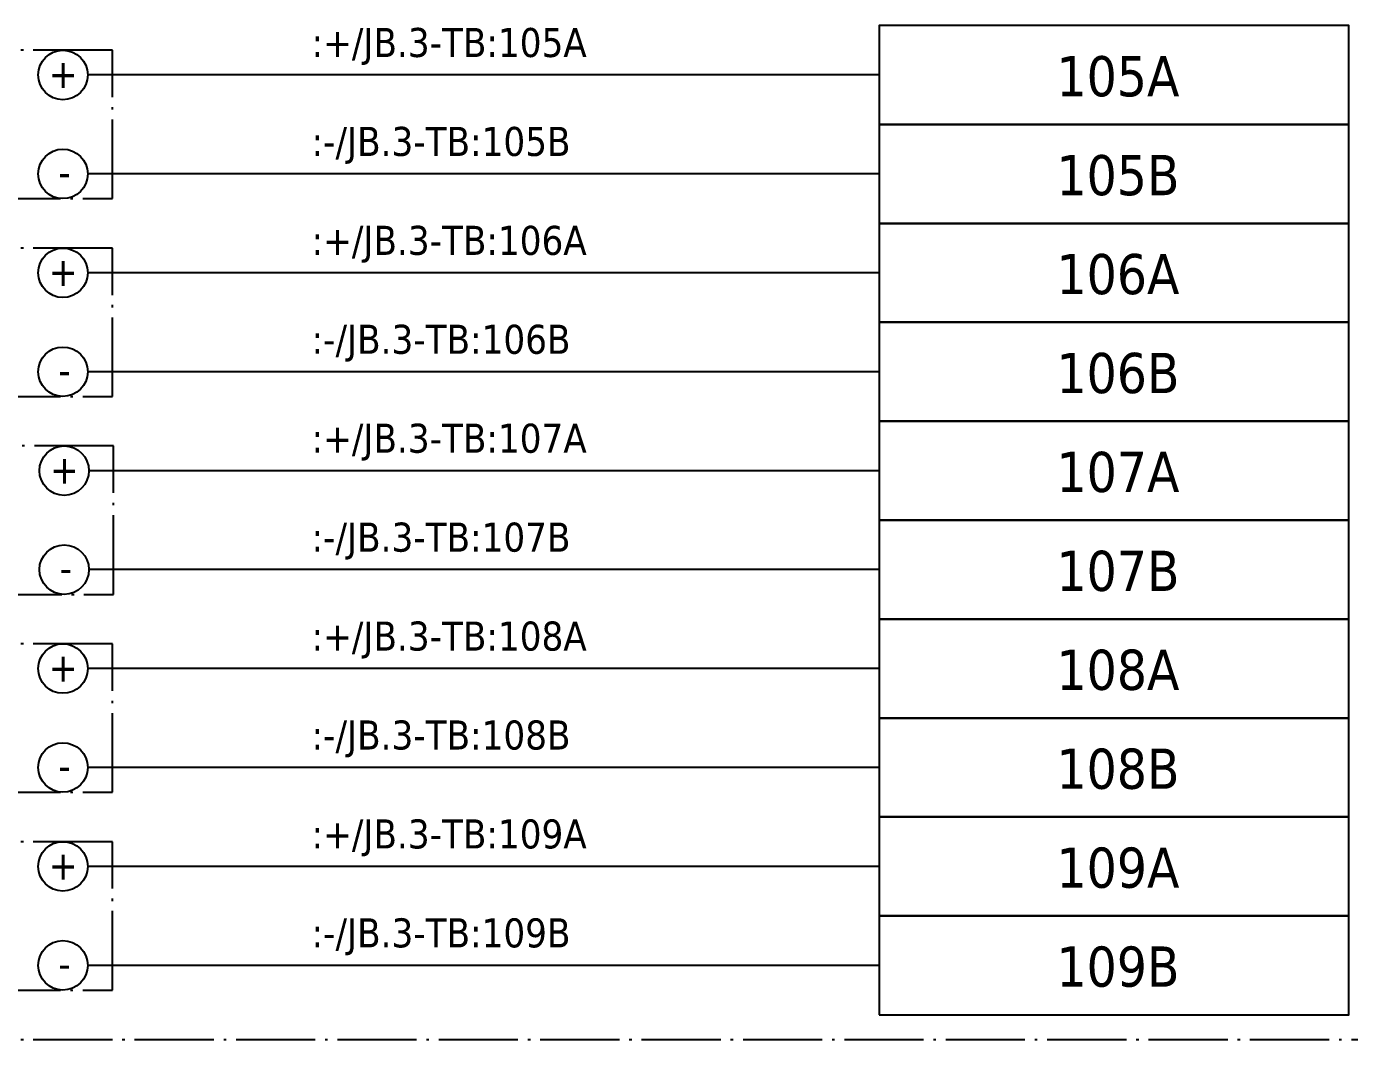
# Model space of a CAD drawing. Header units: millimetres. Extents: x 0 to 1792788, y -13 to 262234.
# Drawn here: x 35.5 to 89, y 142 to 183 of the extents above; entities that cross this region are included whole.
import ezdxf
from ezdxf.enums import TextEntityAlignment as Align

# ---------------------------------------------------------------- set-up
doc = ezdxf.new("R2010")
doc.units = ezdxf.units.MM
doc.linetypes.add('EPL_DASHDOT', pattern=[1, 0.8, -0.1, 0, -0.1])
for name, color, linetype, lineweight in [('EPLAN300', 5, 'Continuous', 25), ('EPLAN302', 5, 'Continuous', 25), ('EPLAN307', 134, 'EPL_DASHDOT', 25), ('EPLAN311', 7, 'Continuous', 25), ('EPLAN400', 5, 'Continuous', 35), ('EPLAN405', 7, 'Continuous', 25), ('EPLAN421', 5, 'Continuous', 35), ('EPLAN433', 251, 'Continuous', 35), ('EPLAN500', 7, 'Continuous', 35), ('EPLAN501', 7, 'Continuous', 35), ('EPLAN502', 7, 'Continuous', 35), ('EPLAN503', 7, 'Continuous', 35), ('EPLAN504', 7, 'Continuous', 35)]:
    doc.layers.add(name, color=color, linetype=linetype, lineweight=lineweight)
doc.styles.add('Tahoma', font='')
doc.styles.get('Tahoma').set_extended_font_data('Tahoma')

# ---------------------------------------------------------------- blocks, each defined once
blk = doc.blocks.new('EPLSYM_LibrarySPECIAL_en_US_Symbol427_Variant5_Placement1_88')
at = {"layer": 'EPLAN421', "color": 5, "style": 'Tahoma'}
for tag, p in [('17_20029[1]', (-0.9525, 3.335)), ('17_20029[2]', (20.0025, 3.335))]:
    blk.add_attdef(tag, text='', height=1.1739, dxfattribs=at).set_placement(p, align=Align.BOTTOM_RIGHT)
at = {"layer": 'EPLAN433', "color": 251, "style": 'Tahoma'}
blk.add_attdef('17_20406_1', text='', height=1.6254, dxfattribs=at).set_placement((0.9525, 1.5875), align=Align.BOTTOM_RIGHT)
blk.add_attdef('17_20406', text='', height=1.6254, dxfattribs=at).set_placement((0.9525, 1.5875), align=Align.BOTTOM_LEFT)
blk = doc.blocks.new('EPLSYM_LibrarySPECIAL_en_US_Symbol427_Variant5_Placement1_89')
at = {"layer": 'EPLAN421', "color": 5, "style": 'Tahoma'}
for tag, p in [('17_20029[1]', (-0.9525, 3.335)), ('17_20029[2]', (20.0025, 3.335))]:
    blk.add_attdef(tag, text='', height=1.1739, dxfattribs=at).set_placement(p, align=Align.BOTTOM_RIGHT)
at = {"layer": 'EPLAN433', "color": 251, "style": 'Tahoma'}
blk.add_attdef('17_20406_1', text='', height=1.6254, dxfattribs=at).set_placement((0.9525, 1.5875), align=Align.BOTTOM_RIGHT)
blk.add_attdef('17_20406', text='', height=1.6254, dxfattribs=at).set_placement((0.9525, 1.5875), align=Align.BOTTOM_LEFT)
blk = doc.blocks.new('EPLSYM_LibrarySPECIAL_en_US_Symbol427_Variant5_Placement1_90')
at = {"layer": 'EPLAN421', "color": 5, "style": 'Tahoma'}
for tag, p in [('17_20029[1]', (-0.9525, 3.335)), ('17_20029[2]', (20.0025, 3.335))]:
    blk.add_attdef(tag, text='', height=1.1739, dxfattribs=at).set_placement(p, align=Align.BOTTOM_RIGHT)
at = {"layer": 'EPLAN433', "color": 251, "style": 'Tahoma'}
blk.add_attdef('17_20406_1', text='', height=1.6254, dxfattribs=at).set_placement((0.9525, 1.5875), align=Align.BOTTOM_RIGHT)
blk.add_attdef('17_20406', text='', height=1.6254, dxfattribs=at).set_placement((0.9525, 1.5875), align=Align.BOTTOM_LEFT)
blk = doc.blocks.new('EPLSYM_LibrarySPECIAL_en_US_Symbol427_Variant5_Placement1_91')
at = {"layer": 'EPLAN421', "color": 5, "style": 'Tahoma'}
for tag, p in [('17_20029[1]', (-0.9525, 3.335)), ('17_20029[2]', (20.0025, 3.335))]:
    blk.add_attdef(tag, text='', height=1.1739, dxfattribs=at).set_placement(p, align=Align.BOTTOM_RIGHT)
at = {"layer": 'EPLAN433', "color": 251, "style": 'Tahoma'}
blk.add_attdef('17_20406_1', text='', height=1.6254, dxfattribs=at).set_placement((0.9525, 1.5875), align=Align.BOTTOM_RIGHT)
blk.add_attdef('17_20406', text='', height=1.6254, dxfattribs=at).set_placement((0.9525, 1.5875), align=Align.BOTTOM_LEFT)
blk = doc.blocks.new('EPLSYM_LibrarySPECIAL_en_US_Symbol427_Variant5_Placement1_92')
at = {"layer": 'EPLAN421', "color": 5, "style": 'Tahoma'}
for tag, p in [('17_20029[1]', (-0.9525, 3.335)), ('17_20029[2]', (20.0025, 3.335))]:
    blk.add_attdef(tag, text='', height=1.1739, dxfattribs=at).set_placement(p, align=Align.BOTTOM_RIGHT)
at = {"layer": 'EPLAN433', "color": 251, "style": 'Tahoma'}
blk.add_attdef('17_20406_1', text='', height=1.6254, dxfattribs=at).set_placement((0.9525, 1.5875), align=Align.BOTTOM_RIGHT)
blk.add_attdef('17_20406', text='', height=1.6254, dxfattribs=at).set_placement((0.9525, 1.5875), align=Align.BOTTOM_LEFT)
blk = doc.blocks.new('EPLSYM_LibrarySPECIAL_en_US_Symbol427_Variant5_Placement1_93')
at = {"layer": 'EPLAN421', "color": 5, "style": 'Tahoma'}
for tag, p in [('17_20029[1]', (-0.9525, 3.335)), ('17_20029[2]', (20.0025, 3.335))]:
    blk.add_attdef(tag, text='', height=1.1739, dxfattribs=at).set_placement(p, align=Align.BOTTOM_RIGHT)
at = {"layer": 'EPLAN433', "color": 251, "style": 'Tahoma'}
blk.add_attdef('17_20406_1', text='', height=1.6254, dxfattribs=at).set_placement((0.9525, 1.5875), align=Align.BOTTOM_RIGHT)
blk.add_attdef('17_20406', text='', height=1.6254, dxfattribs=at).set_placement((0.9525, 1.5875), align=Align.BOTTOM_LEFT)
blk = doc.blocks.new('EPLSYM_LibrarySPECIAL_en_US_Symbol427_Variant5_Placement1_94')
at = {"layer": 'EPLAN421', "color": 5, "style": 'Tahoma'}
for tag, p in [('17_20029[1]', (-0.9525, 3.335)), ('17_20029[2]', (20.0025, 3.335))]:
    blk.add_attdef(tag, text='', height=1.1739, dxfattribs=at).set_placement(p, align=Align.BOTTOM_RIGHT)
at = {"layer": 'EPLAN433', "color": 251, "style": 'Tahoma'}
blk.add_attdef('17_20406_1', text='', height=1.6254, dxfattribs=at).set_placement((0.9525, 1.5875), align=Align.BOTTOM_RIGHT)
blk.add_attdef('17_20406', text='', height=1.6254, dxfattribs=at).set_placement((0.9525, 1.5875), align=Align.BOTTOM_LEFT)
blk = doc.blocks.new('EPLSYM_LibrarySPECIAL_en_US_Symbol427_Variant5_Placement1_95')
at = {"layer": 'EPLAN421', "color": 5, "style": 'Tahoma'}
for tag, p in [('17_20029[1]', (-0.9525, 3.335)), ('17_20029[2]', (20.0025, 3.335))]:
    blk.add_attdef(tag, text='', height=1.1739, dxfattribs=at).set_placement(p, align=Align.BOTTOM_RIGHT)
at = {"layer": 'EPLAN433', "color": 251, "style": 'Tahoma'}
blk.add_attdef('17_20406_1', text='', height=1.6254, dxfattribs=at).set_placement((0.9525, 1.5875), align=Align.BOTTOM_RIGHT)
blk.add_attdef('17_20406', text='', height=1.6254, dxfattribs=at).set_placement((0.9525, 1.5875), align=Align.BOTTOM_LEFT)
blk = doc.blocks.new('EPLSYM_LibrarySPECIAL_en_US_Symbol427_Variant5_Placement1_96')
at = {"layer": 'EPLAN421', "color": 5, "style": 'Tahoma'}
for tag, p in [('17_20029[1]', (-0.9525, 3.335)), ('17_20029[2]', (20.0025, 3.335))]:
    blk.add_attdef(tag, text='', height=1.1739, dxfattribs=at).set_placement(p, align=Align.BOTTOM_RIGHT)
at = {"layer": 'EPLAN433', "color": 251, "style": 'Tahoma'}
blk.add_attdef('17_20406_1', text='', height=1.6254, dxfattribs=at).set_placement((0.9525, 1.5875), align=Align.BOTTOM_RIGHT)
blk.add_attdef('17_20406', text='', height=1.6254, dxfattribs=at).set_placement((0.9525, 1.5875), align=Align.BOTTOM_LEFT)
blk = doc.blocks.new('EPLSYM_LibrarySPECIAL_en_US_Symbol427_Variant5_Placement1_97')
at = {"layer": 'EPLAN421', "color": 5, "style": 'Tahoma'}
for tag, p in [('17_20029[1]', (-0.9525, 3.335)), ('17_20029[2]', (20.0025, 3.335))]:
    blk.add_attdef(tag, text='', height=1.1739, dxfattribs=at).set_placement(p, align=Align.BOTTOM_RIGHT)
at = {"layer": 'EPLAN433', "color": 251, "style": 'Tahoma'}
blk.add_attdef('17_20406_1', text='', height=1.6254, dxfattribs=at).set_placement((0.9525, 1.5875), align=Align.BOTTOM_RIGHT)
blk.add_attdef('17_20406', text='', height=1.6254, dxfattribs=at).set_placement((0.9525, 1.5875), align=Align.BOTTOM_LEFT)
blk = doc.blocks.new('EPLSYM_LibrarySPECIAL_Symbol2_Variant0_Placement1')
at = {"layer": 'EPLAN307', "lineweight": 25, "ltscale": 4}
blk.add_lwpolyline([(0, -6), (34, -6), (34, 0), (0, 0)], close=True, dxfattribs=at)
at = {"layer": 'EPLAN400', "color": 5, "style": 'Tahoma'}
blk.add_attdef('88_20010', text='', height=2.2575, dxfattribs=at).set_placement((-1.5, -0.9515), align=Align.TOP_RIGHT)
at = {"layer": 'EPLAN500', "color": 7, "style": 'Tahoma'}
blk.add_attdef('88_20027', text='', height=1.6254, dxfattribs=at).set_placement((-1.5, -4.57508), align=Align.TOP_RIGHT)
at = {"layer": 'EPLAN501', "color": 7, "style": 'Tahoma'}
blk.add_attdef('88_20011', text='', height=1.6254, dxfattribs=at).set_placement((-1.5, -9.97508), align=Align.TOP_RIGHT)
at = {"layer": 'EPLAN502', "color": 7, "style": 'Tahoma'}
blk.add_attdef('88_20025', text='', height=1.6254, dxfattribs=at).set_placement((-1.5, -12.67508), align=Align.TOP_RIGHT)
at = {"layer": 'EPLAN503', "color": 7, "style": 'Tahoma'}
blk.add_attdef('88_20024', text='', height=1.6254, dxfattribs=at).set_placement((-1.5, -15.37508), align=Align.TOP_RIGHT)
at = {"layer": 'EPLAN504', "color": 7, "style": 'Tahoma'}
blk.add_attdef('88_20901[1]', text='', height=1.6254, dxfattribs=at).set_placement((-1.5, -7.27508), align=Align.TOP_RIGHT)
blk = doc.blocks.new('EPLSYM_LibrarySPECIAL_Symbol17_Variant3_Placement1')
at = {"layer": 'EPLAN302', "lineweight": 25, "ltscale": 4}
blk.add_line((4, 0), (1, 0), dxfattribs=at)
blk.add_circle((0, 0), 1, dxfattribs=at)
at = {"layer": 'EPLAN421', "color": 5, "style": 'Tahoma'}
blk.add_attdef('17_20039', text='', height=1.174, dxfattribs=at).set_placement((3, 1), align=Align.BOTTOM_RIGHT)
blk = doc.blocks.new('EPLSYM_LibrarySPECIAL_Symbol2_Variant0_Placement1_1')
at = {"layer": 'EPLAN307', "lineweight": 25, "ltscale": 4}
blk.add_lwpolyline([(0, -6), (34, -6), (34, 0), (0, 0)], close=True, dxfattribs=at)
at = {"layer": 'EPLAN400', "color": 5, "style": 'Tahoma'}
blk.add_attdef('88_20010', text='', height=2.2575, dxfattribs=at).set_placement((-1.5, -0.9515), align=Align.TOP_RIGHT)
at = {"layer": 'EPLAN500', "color": 7, "style": 'Tahoma'}
blk.add_attdef('88_20027', text='', height=1.6254, dxfattribs=at).set_placement((-1.5, -4.57508), align=Align.TOP_RIGHT)
at = {"layer": 'EPLAN501', "color": 7, "style": 'Tahoma'}
blk.add_attdef('88_20011', text='', height=1.6254, dxfattribs=at).set_placement((-1.5, -9.97508), align=Align.TOP_RIGHT)
at = {"layer": 'EPLAN502', "color": 7, "style": 'Tahoma'}
blk.add_attdef('88_20025', text='', height=1.6254, dxfattribs=at).set_placement((-1.5, -12.67508), align=Align.TOP_RIGHT)
at = {"layer": 'EPLAN503', "color": 7, "style": 'Tahoma'}
blk.add_attdef('88_20024', text='', height=1.6254, dxfattribs=at).set_placement((-1.5, -15.37508), align=Align.TOP_RIGHT)
at = {"layer": 'EPLAN504', "color": 7, "style": 'Tahoma'}
blk.add_attdef('88_20901[1]', text='', height=1.6254, dxfattribs=at).set_placement((-1.5, -7.27508), align=Align.TOP_RIGHT)
blk = doc.blocks.new('EPLSYM_LibrarySPECIAL_Symbol2_Variant0_Placement1_2')
at = {"layer": 'EPLAN307', "lineweight": 25, "ltscale": 4}
blk.add_lwpolyline([(0, -6), (34, -6), (34, 0), (0, 0)], close=True, dxfattribs=at)
at = {"layer": 'EPLAN400', "color": 5, "style": 'Tahoma'}
blk.add_attdef('88_20010', text='', height=2.2575, dxfattribs=at).set_placement((-1.5, -0.9515), align=Align.TOP_RIGHT)
at = {"layer": 'EPLAN500', "color": 7, "style": 'Tahoma'}
blk.add_attdef('88_20027', text='', height=1.6254, dxfattribs=at).set_placement((-1.5, -4.57508), align=Align.TOP_RIGHT)
at = {"layer": 'EPLAN501', "color": 7, "style": 'Tahoma'}
blk.add_attdef('88_20011', text='', height=1.6254, dxfattribs=at).set_placement((-1.5, -9.97508), align=Align.TOP_RIGHT)
at = {"layer": 'EPLAN502', "color": 7, "style": 'Tahoma'}
blk.add_attdef('88_20025', text='', height=1.6254, dxfattribs=at).set_placement((-1.5, -12.67508), align=Align.TOP_RIGHT)
at = {"layer": 'EPLAN503', "color": 7, "style": 'Tahoma'}
blk.add_attdef('88_20024', text='', height=1.6254, dxfattribs=at).set_placement((-1.5, -15.37508), align=Align.TOP_RIGHT)
at = {"layer": 'EPLAN504', "color": 7, "style": 'Tahoma'}
blk.add_attdef('88_20901[1]', text='', height=1.6254, dxfattribs=at).set_placement((-1.5, -7.27508), align=Align.TOP_RIGHT)
blk = doc.blocks.new('EPLSYM_LibrarySPECIAL_Symbol2_Variant0_Placement1_15')
at = {"layer": 'EPLAN307', "lineweight": 25, "ltscale": 4}
blk.add_lwpolyline([(0, -6), (34, -6), (34, 0), (0, 0)], close=True, dxfattribs=at)
at = {"layer": 'EPLAN400', "color": 5, "style": 'Tahoma'}
blk.add_attdef('88_20010', text='', height=2.2575, dxfattribs=at).set_placement((-1.5, -0.9515), align=Align.TOP_RIGHT)
at = {"layer": 'EPLAN500', "color": 7, "style": 'Tahoma'}
blk.add_attdef('88_20027', text='', height=1.6254, dxfattribs=at).set_placement((-1.5, -4.57508), align=Align.TOP_RIGHT)
at = {"layer": 'EPLAN501', "color": 7, "style": 'Tahoma'}
blk.add_attdef('88_20011', text='', height=1.6254, dxfattribs=at).set_placement((-1.5, -9.97508), align=Align.TOP_RIGHT)
at = {"layer": 'EPLAN502', "color": 7, "style": 'Tahoma'}
blk.add_attdef('88_20025', text='', height=1.6254, dxfattribs=at).set_placement((-1.5, -12.67508), align=Align.TOP_RIGHT)
at = {"layer": 'EPLAN503', "color": 7, "style": 'Tahoma'}
blk.add_attdef('88_20024', text='', height=1.6254, dxfattribs=at).set_placement((-1.5, -15.37508), align=Align.TOP_RIGHT)
at = {"layer": 'EPLAN504', "color": 7, "style": 'Tahoma'}
blk.add_attdef('88_20901[1]', text='', height=1.6254, dxfattribs=at).set_placement((-1.5, -7.27508), align=Align.TOP_RIGHT)
blk = doc.blocks.new('EPLSYM_LibrarySPECIAL_Symbol2_Variant0_Placement1_16')
at = {"layer": 'EPLAN307', "lineweight": 25, "ltscale": 4}
blk.add_lwpolyline([(0, -6), (34, -6), (34, 0), (0, 0)], close=True, dxfattribs=at)
at = {"layer": 'EPLAN400', "color": 5, "style": 'Tahoma'}
blk.add_attdef('88_20010', text='', height=2.2575, dxfattribs=at).set_placement((-1.5, -0.9515), align=Align.TOP_RIGHT)
at = {"layer": 'EPLAN500', "color": 7, "style": 'Tahoma'}
blk.add_attdef('88_20027', text='', height=1.6254, dxfattribs=at).set_placement((-1.5, -4.57508), align=Align.TOP_RIGHT)
at = {"layer": 'EPLAN501', "color": 7, "style": 'Tahoma'}
blk.add_attdef('88_20011', text='', height=1.6254, dxfattribs=at).set_placement((-1.5, -9.97508), align=Align.TOP_RIGHT)
at = {"layer": 'EPLAN502', "color": 7, "style": 'Tahoma'}
blk.add_attdef('88_20025', text='', height=1.6254, dxfattribs=at).set_placement((-1.5, -12.67508), align=Align.TOP_RIGHT)
at = {"layer": 'EPLAN503', "color": 7, "style": 'Tahoma'}
blk.add_attdef('88_20024', text='', height=1.6254, dxfattribs=at).set_placement((-1.5, -15.37508), align=Align.TOP_RIGHT)
at = {"layer": 'EPLAN504', "color": 7, "style": 'Tahoma'}
blk.add_attdef('88_20901[1]', text='', height=1.6254, dxfattribs=at).set_placement((-1.5, -7.27508), align=Align.TOP_RIGHT)
blk = doc.blocks.new('EPLSYM_LibrarySPECIAL_Symbol308_Variant0_Placement0')
at = {"layer": 'EPLAN405', "color": 7, "style": 'Tahoma'}
for tag, p in [('17_31011', (1.5, 6.35)), ('17_31002', (1.5, 0.5))]:
    blk.add_attdef(tag, text='', height=1.174, dxfattribs=at).set_placement(p, align=Align.BOTTOM_LEFT)
for tag, p in [('17_31004', (1.5, 4.4)), ('17_31003', (1.5, 2.45))]:
    blk.add_attdef(tag, p, '', height=1.174, dxfattribs=at)
blk = doc.blocks.new('EPLSYM_LibrarySPECIAL_Symbol2_Variant0_Placement1_17')
at = {"layer": 'EPLAN307', "lineweight": 25, "ltscale": 4}
blk.add_lwpolyline([(0, -142), (119, -142), (119, 0), (0, 0)], close=True, dxfattribs=at)
at = {"layer": 'EPLAN400', "color": 5, "style": 'Tahoma'}
blk.add_attdef('88_20010', text='', height=2.2575, dxfattribs=at).set_placement((-1.5, -0.9515), align=Align.TOP_RIGHT)
at = {"layer": 'EPLAN500', "color": 7, "style": 'Tahoma'}
blk.add_attdef('88_20027', text='', height=1.6254, dxfattribs=at).set_placement((-1.5, -4.57508), align=Align.TOP_RIGHT)
at = {"layer": 'EPLAN501', "color": 7, "style": 'Tahoma'}
blk.add_attdef('88_20011', text='', height=1.6254, dxfattribs=at).set_placement((-1.5, -9.97508), align=Align.TOP_RIGHT)
at = {"layer": 'EPLAN502', "color": 7, "style": 'Tahoma'}
blk.add_attdef('88_20025', text='', height=1.6254, dxfattribs=at).set_placement((-1.5, -12.67508), align=Align.TOP_RIGHT)
at = {"layer": 'EPLAN503', "color": 7, "style": 'Tahoma'}
blk.add_attdef('88_20024', text='', height=1.6254, dxfattribs=at).set_placement((-1.5, -15.37508), align=Align.TOP_RIGHT)
at = {"layer": 'EPLAN504', "color": 7, "style": 'Tahoma'}
blk.add_attdef('88_20901[1]', text='', height=1.6254, dxfattribs=at).set_placement((-1.5, -7.27508), align=Align.TOP_RIGHT)

msp = doc.modelspace()

# ---------------------------------------------------------------- linework, layer by layer
at = {"layer": 'EPLAN300', "lineweight": 25, "ltscale": 4}
for points in [[(70, 179), (89, 179), (89, 183), (70, 183)], [(70, 175), (89, 175), (89, 179), (70, 179)], [(70, 171), (89, 171), (89, 175), (70, 175)], [(70, 167), (89, 167), (89, 171), (70, 171)], [(70, 163), (89, 163), (89, 167), (70, 167)], [(70, 159), (89, 159), (89, 163), (70, 163)], [(70, 155), (89, 155), (89, 159), (70, 159)], [(70, 151), (89, 151), (89, 155), (70, 155)], [(70, 147), (89, 147), (89, 151), (70, 151)], [(70, 143), (89, 143), (89, 147), (70, 147)]]:
    msp.add_lwpolyline(points, close=True, dxfattribs=at)
at = {"layer": 'EPLAN311', "ltscale": 4}
for p, q in [((70, 181), (39, 181)), ((70, 177), (39, 177)), ((70, 173), (39, 173)), ((70, 169), (39, 169)), ((70, 165), (39.05, 165)), ((70, 161), (39.05, 161)), ((70, 157), (39, 157)), ((70, 153), (39, 153)), ((70, 149), (39, 149)), ((70, 145), (39, 145))]:
    msp.add_line(p, q, dxfattribs=at)

# ---------------------------------------------------------------- block references
for name, p in [('EPLSYM_LibrarySPECIAL_Symbol2_Variant0_Placement1_17', (3, 284)), ('EPLSYM_LibrarySPECIAL_Symbol2_Variant0_Placement1_15', (5, 182)), ('EPLSYM_LibrarySPECIAL_Symbol2_Variant0_Placement1_16', (5, 174)), ('EPLSYM_LibrarySPECIAL_Symbol2_Variant0_Placement1', (5.05, 166)), ('EPLSYM_LibrarySPECIAL_Symbol2_Variant0_Placement1_1', (5, 158)), ('EPLSYM_LibrarySPECIAL_Symbol2_Variant0_Placement1_2', (5, 150))]:
    msp.add_blockref(name, p)
ref = msp.add_blockref('EPLSYM_LibrarySPECIAL_Symbol308_Variant0_Placement0', (47, 181))
ref.add_attrib('17_31011', ':+/JB.3-TB:105A', dxfattribs={"layer": 'EPLAN405', "color": 7, "height": 1.1739, "style": 'Tahoma'}).set_placement((47.055, 181.374), align=Align.BOTTOM_LEFT)
ref = msp.add_blockref('EPLSYM_LibrarySPECIAL_Symbol17_Variant3_Placement1', (37, 181))
ref.add_attrib('17_20039', '+', dxfattribs={"layer": 'EPLAN421', "color": 5, "height": 1.174, "style": 'Tahoma'}).set_placement((37.591, 180.117), align=Align.BOTTOM_RIGHT)
ref = msp.add_blockref('EPLSYM_LibrarySPECIAL_en_US_Symbol427_Variant5_Placement1_88', (70, 181))
ref.add_attrib('17_20011', '105A', dxfattribs={"layer": 'EPLAN501', "color": 7, "height": 1.6254, "style": 'Tahoma'}).set_placement((79.661, 179.65), align=Align.BOTTOM_CENTER)
ref = msp.add_blockref('EPLSYM_LibrarySPECIAL_Symbol308_Variant0_Placement0', (47, 177))
ref.add_attrib('17_31011', ':-/JB.3-TB:105B', dxfattribs={"layer": 'EPLAN405', "color": 7, "height": 1.1739, "style": 'Tahoma'}).set_placement((47.055, 177.374), align=Align.BOTTOM_LEFT)
ref = msp.add_blockref('EPLSYM_LibrarySPECIAL_Symbol17_Variant3_Placement1', (37, 177))
ref.add_attrib('17_20039', '-', dxfattribs={"layer": 'EPLAN421', "color": 5, "height": 1.174, "style": 'Tahoma'}).set_placement((37.316, 176.132), align=Align.BOTTOM_RIGHT)
ref = msp.add_blockref('EPLSYM_LibrarySPECIAL_en_US_Symbol427_Variant5_Placement1_89', (70, 177))
ref.add_attrib('17_20011', '105B', dxfattribs={"layer": 'EPLAN501', "color": 7, "height": 1.6254, "style": 'Tahoma'}).set_placement((79.661, 175.65), align=Align.BOTTOM_CENTER)
ref = msp.add_blockref('EPLSYM_LibrarySPECIAL_Symbol308_Variant0_Placement0', (47, 173))
ref.add_attrib('17_31011', ':+/JB.3-TB:106A', dxfattribs={"layer": 'EPLAN405', "color": 7, "height": 1.1739, "style": 'Tahoma'}).set_placement((47.055, 173.374), align=Align.BOTTOM_LEFT)
ref = msp.add_blockref('EPLSYM_LibrarySPECIAL_Symbol17_Variant3_Placement1', (37, 173))
ref.add_attrib('17_20039', '+', dxfattribs={"layer": 'EPLAN421', "color": 5, "height": 1.174, "style": 'Tahoma'}).set_placement((37.591, 172.117), align=Align.BOTTOM_RIGHT)
ref = msp.add_blockref('EPLSYM_LibrarySPECIAL_en_US_Symbol427_Variant5_Placement1_90', (70, 173))
ref.add_attrib('17_20011', '106A', dxfattribs={"layer": 'EPLAN501', "color": 7, "height": 1.6254, "style": 'Tahoma'}).set_placement((79.661, 171.65), align=Align.BOTTOM_CENTER)
ref = msp.add_blockref('EPLSYM_LibrarySPECIAL_Symbol308_Variant0_Placement0', (47, 169))
ref.add_attrib('17_31011', ':-/JB.3-TB:106B', dxfattribs={"layer": 'EPLAN405', "color": 7, "height": 1.1739, "style": 'Tahoma'}).set_placement((47.055, 169.374), align=Align.BOTTOM_LEFT)
ref = msp.add_blockref('EPLSYM_LibrarySPECIAL_Symbol17_Variant3_Placement1', (37, 169))
ref.add_attrib('17_20039', '-', dxfattribs={"layer": 'EPLAN421', "color": 5, "height": 1.174, "style": 'Tahoma'}).set_placement((37.316, 168.132), align=Align.BOTTOM_RIGHT)
ref = msp.add_blockref('EPLSYM_LibrarySPECIAL_en_US_Symbol427_Variant5_Placement1_91', (70, 169))
ref.add_attrib('17_20011', '106B', dxfattribs={"layer": 'EPLAN501', "color": 7, "height": 1.6254, "style": 'Tahoma'}).set_placement((79.661, 167.65), align=Align.BOTTOM_CENTER)
ref = msp.add_blockref('EPLSYM_LibrarySPECIAL_Symbol308_Variant0_Placement0', (47, 165))
ref.add_attrib('17_31011', ':+/JB.3-TB:107A', dxfattribs={"layer": 'EPLAN405', "color": 7, "height": 1.1739, "style": 'Tahoma'}).set_placement((47.055, 165.374), align=Align.BOTTOM_LEFT)
ref = msp.add_blockref('EPLSYM_LibrarySPECIAL_Symbol17_Variant3_Placement1', (37.05, 165))
ref.add_attrib('17_20039', '+', dxfattribs={"layer": 'EPLAN421', "color": 5, "height": 1.174, "style": 'Tahoma'}).set_placement((37.641, 164.117), align=Align.BOTTOM_RIGHT)
ref = msp.add_blockref('EPLSYM_LibrarySPECIAL_en_US_Symbol427_Variant5_Placement1_92', (70, 165))
ref.add_attrib('17_20011', '107A', dxfattribs={"layer": 'EPLAN501', "color": 7, "height": 1.6254, "style": 'Tahoma'}).set_placement((79.661, 163.65), align=Align.BOTTOM_CENTER)
ref = msp.add_blockref('EPLSYM_LibrarySPECIAL_Symbol308_Variant0_Placement0', (47, 161))
ref.add_attrib('17_31011', ':-/JB.3-TB:107B', dxfattribs={"layer": 'EPLAN405', "color": 7, "height": 1.1739, "style": 'Tahoma'}).set_placement((47.055, 161.374), align=Align.BOTTOM_LEFT)
ref = msp.add_blockref('EPLSYM_LibrarySPECIAL_Symbol17_Variant3_Placement1', (37.05, 161))
ref.add_attrib('17_20039', '-', dxfattribs={"layer": 'EPLAN421', "color": 5, "height": 1.174, "style": 'Tahoma'}).set_placement((37.366, 160.132), align=Align.BOTTOM_RIGHT)
ref = msp.add_blockref('EPLSYM_LibrarySPECIAL_en_US_Symbol427_Variant5_Placement1_93', (70, 161))
ref.add_attrib('17_20011', '107B', dxfattribs={"layer": 'EPLAN501', "color": 7, "height": 1.6254, "style": 'Tahoma'}).set_placement((79.661, 159.65), align=Align.BOTTOM_CENTER)
ref = msp.add_blockref('EPLSYM_LibrarySPECIAL_Symbol308_Variant0_Placement0', (47, 157))
ref.add_attrib('17_31011', ':+/JB.3-TB:108A', dxfattribs={"layer": 'EPLAN405', "color": 7, "height": 1.1739, "style": 'Tahoma'}).set_placement((47.055, 157.374), align=Align.BOTTOM_LEFT)
ref = msp.add_blockref('EPLSYM_LibrarySPECIAL_Symbol17_Variant3_Placement1', (37, 157))
ref.add_attrib('17_20039', '+', dxfattribs={"layer": 'EPLAN421', "color": 5, "height": 1.174, "style": 'Tahoma'}).set_placement((37.591, 156.117), align=Align.BOTTOM_RIGHT)
ref = msp.add_blockref('EPLSYM_LibrarySPECIAL_en_US_Symbol427_Variant5_Placement1_94', (70, 157))
ref.add_attrib('17_20011', '108A', dxfattribs={"layer": 'EPLAN501', "color": 7, "height": 1.6254, "style": 'Tahoma'}).set_placement((79.661, 155.65), align=Align.BOTTOM_CENTER)
ref = msp.add_blockref('EPLSYM_LibrarySPECIAL_Symbol308_Variant0_Placement0', (47, 153))
ref.add_attrib('17_31011', ':-/JB.3-TB:108B', dxfattribs={"layer": 'EPLAN405', "color": 7, "height": 1.1739, "style": 'Tahoma'}).set_placement((47.055, 153.374), align=Align.BOTTOM_LEFT)
ref = msp.add_blockref('EPLSYM_LibrarySPECIAL_Symbol17_Variant3_Placement1', (37, 153))
ref.add_attrib('17_20039', '-', dxfattribs={"layer": 'EPLAN421', "color": 5, "height": 1.174, "style": 'Tahoma'}).set_placement((37.316, 152.132), align=Align.BOTTOM_RIGHT)
ref = msp.add_blockref('EPLSYM_LibrarySPECIAL_en_US_Symbol427_Variant5_Placement1_95', (70, 153))
ref.add_attrib('17_20011', '108B', dxfattribs={"layer": 'EPLAN501', "color": 7, "height": 1.6254, "style": 'Tahoma'}).set_placement((79.661, 151.65), align=Align.BOTTOM_CENTER)
ref = msp.add_blockref('EPLSYM_LibrarySPECIAL_Symbol308_Variant0_Placement0', (47, 149))
ref.add_attrib('17_31011', ':+/JB.3-TB:109A', dxfattribs={"layer": 'EPLAN405', "color": 7, "height": 1.1739, "style": 'Tahoma'}).set_placement((47.055, 149.374), align=Align.BOTTOM_LEFT)
ref = msp.add_blockref('EPLSYM_LibrarySPECIAL_Symbol17_Variant3_Placement1', (37, 149))
ref.add_attrib('17_20039', '+', dxfattribs={"layer": 'EPLAN421', "color": 5, "height": 1.174, "style": 'Tahoma'}).set_placement((37.591, 148.117), align=Align.BOTTOM_RIGHT)
ref = msp.add_blockref('EPLSYM_LibrarySPECIAL_en_US_Symbol427_Variant5_Placement1_96', (70, 149))
ref.add_attrib('17_20011', '109A', dxfattribs={"layer": 'EPLAN501', "color": 7, "height": 1.6254, "style": 'Tahoma'}).set_placement((79.661, 147.65), align=Align.BOTTOM_CENTER)
ref = msp.add_blockref('EPLSYM_LibrarySPECIAL_Symbol308_Variant0_Placement0', (47, 145))
ref.add_attrib('17_31011', ':-/JB.3-TB:109B', dxfattribs={"layer": 'EPLAN405', "color": 7, "height": 1.1739, "style": 'Tahoma'}).set_placement((47.055, 145.374), align=Align.BOTTOM_LEFT)
ref = msp.add_blockref('EPLSYM_LibrarySPECIAL_Symbol17_Variant3_Placement1', (37, 145))
ref.add_attrib('17_20039', '-', dxfattribs={"layer": 'EPLAN421', "color": 5, "height": 1.174, "style": 'Tahoma'}).set_placement((37.316, 144.132), align=Align.BOTTOM_RIGHT)
ref = msp.add_blockref('EPLSYM_LibrarySPECIAL_en_US_Symbol427_Variant5_Placement1_97', (70, 145))
ref.add_attrib('17_20011', '109B', dxfattribs={"layer": 'EPLAN501', "color": 7, "height": 1.6254, "style": 'Tahoma'}).set_placement((79.661, 143.65), align=Align.BOTTOM_CENTER)

doc.saveas('drawing.dxf')
